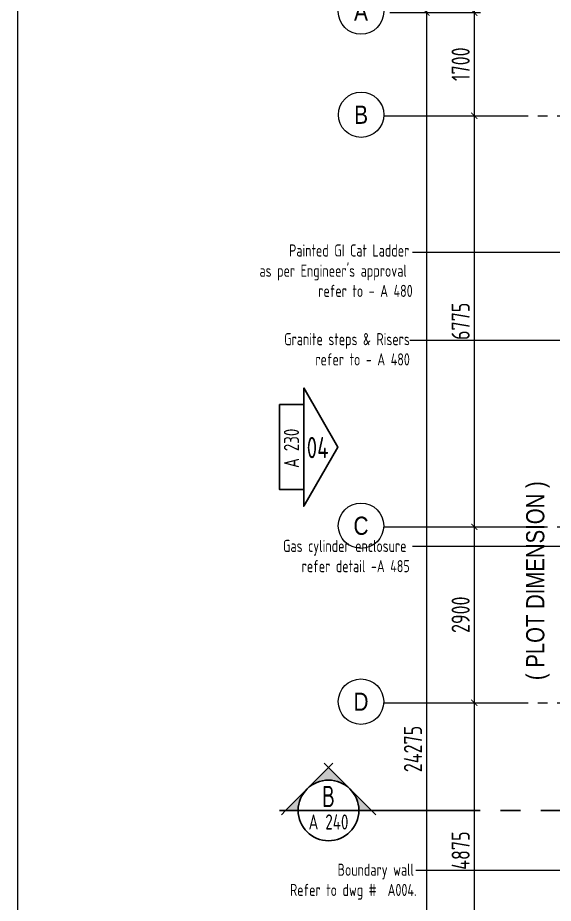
# Model space of a CAD drawing. Header units: millimetres. Extents: x -8913 to 62688, y -13000 to 43000.
# Drawn here: x -8913 to -82, y 9694 to 24292 of the extents above; entities that cross this region are included whole.
import ezdxf
from ezdxf.enums import TextEntityAlignment as Align

# ---------------------------------------------------------------- set-up
doc = ezdxf.new("R2010")
doc.units = ezdxf.units.MM
doc.header["$MEASUREMENT"] = 0
doc.header["$PDMODE"] = 1
doc.linetypes.add('1735 X DT-5BR-Grids$0$CENTER2', pattern=[28.575, 19.05, -3.175, 3.175, -3.175])
doc.layers.add('00--VIEWPORT', color=6, linetype='Continuous', lineweight=0, plot=False)
for name, color, linetype, lineweight in [('05--LEADER', 8, 'Continuous', 13), ('05--TEXT-2', 2, 'Continuous', 25), ('1735 X DT-5BR-Grids$0$03--GRID', 252, '1735 X DT-5BR-Grids$0$CENTER2', 5), ('1735 X DT-5BR-Grids$0$03--GRIDBUBBLE', 8, 'Continuous', 18), ('1735 X DT-5BR-Grids$0$03--GRIDTEXT', 4, 'Continuous', 40), ('1735 X DT-5BR-Grids$0$07--GRID DIM', 2, 'Continuous', 25), ('1735 X DT-5BR-Grids$0$08--DETREF', 7, 'Continuous', 25), ('1735 X DT-5BR-Grids$0$08--ELEREF', 7, 'Continuous', 25), ('1735 X DT-5BR-Grids$0$08--SECTREF', 7, 'Continuous', 25), ('1735 X DT-5BR-Grids$0$08--SECTREF-1', 2, 'Continuous', 25), ('1735 X DT-5BR-Grids$0$08--SECTREF-2', 4, 'Continuous', 35), ('1735 X DT-5BR-Plot Limit$0$05--TEXT-3', 3, 'Continuous', 35), ('Z--X-REF', 7, 'Continuous', 0)]:
    doc.layers.add(name, color=color, linetype=linetype, lineweight=lineweight)
doc.styles.add('1735 X DT-5BR-Grids$0$Ariel', font='arial.ttf', dxfattribs={"width": 0.8})
doc.styles.add('1735 X DT-5BR-Grids$0$ISO', font='isocp2.shx', dxfattribs={"width": 0.8})
doc.styles.add('1735 X DT-5BR-Grids$0$ROMANS', font='ARIALN.TTF')
doc.styles.add('1735 X DT-5BR-Plot Limit$0$Ariel', font='arial.ttf', dxfattribs={"width": 0.8})
doc.styles.add('ISO', font='isocp2.shx', dxfattribs={"width": 0.8})
doc.dimstyles.new('1735 X DT-5BR-Grids$0$1-100_AR', dxfattribs={"dimtxt": 300, "dimasz": 100, "dimexe": 100, "dimexo": 100, "dimgap": 0, "dimtad": 0, "dimzin": 12, "dimdsep": 46, "dimtxsty": '1735 X DT-5BR-Grids$0$ISO', "dimblk": '1735 X DT-5BR-Grids$0$_ArchTick', "dimcen": 100, "dimdle": 100, "dimclrd": 8, "dimclre": 9, "dimclrt": 2, "dimadec": 0, "dimazin": 0, "dimtfac": 1, "dimtmove": 0, "dimatfit": 2, "dimldrblk": '1735 X DT-5BR-Grids$0$_ArchTick', "dimfxl": 1, "dimtvp": 0.75, "dimtolj": 1, "dimtzin": 12, "dimlwd": 9, "dimlwe": 9, "dimarcsym": 0})
doc.dimstyles.new('Copy of 1-100_AR LEADER', dxfattribs={"dimtxt": 200, "dimasz": 100, "dimexe": 100, "dimexo": 100, "dimgap": 0, "dimtad": 0, "dimdec": 0, "dimzin": 12, "dimdsep": 46, "dimtxsty": 'ISO', "dimcen": 150, "dimdle": 100, "dimclrd": 8, "dimclre": 9, "dimclrt": 2, "dimadec": 0, "dimazin": 0, "dimtfac": 1, "dimtdec": 0, "dimtmove": 0, "dimatfit": 2, "dimfxl": 1, "dimtvp": 0.75, "dimtolj": 1, "dimtzin": 12, "dimlwd": 9, "dimlwe": 9, "dimarcsym": 0})

# ---------------------------------------------------------------- blocks, each defined once
blk = doc.blocks.new('1735 X DT-5BR-Grids$0$GRUDH')
at = {"layer": '1735 X DT-5BR-Grids$0$03--GRIDBUBBLE'}
blk.add_circle((0, 0), 499, dxfattribs=at)
at = {"layer": '1735 X DT-5BR-Grids$0$03--GRIDTEXT', "style": '1735 X DT-5BR-Grids$0$Ariel', "width": 0.8, "flags": 4}
blk.add_attdef('GRID', text='', height=400, dxfattribs=at).set_placement((0, 0), align=Align.MIDDLE_CENTER)
blk = doc.blocks.new('1735 X DT-5BR-Grids$0$_ArchTick')
at = {"color": 0, "const_width": 0.15}
blk.add_lwpolyline([(-0.5, -0.5), (0.5, 0.5)], dxfattribs=at)
blk = doc.blocks.new('*D453')
at = {"layer": '1735 X DT-5BR-Grids$0$07--GRID DIM', "color": 8, "lineweight": 9, "transparency": 16777216}
blk.add_line((-2171, 24475), (-2171, 0), dxfattribs=at)
at = {"layer": '1735 X DT-5BR-Grids$0$07--GRID DIM', "color": 9, "lineweight": 9, "transparency": 16777216}
for p, q in [((-2779, 24375), (-2071, 24375)), ((-2779, 100), (-2071, 100))]:
    blk.add_line(p, q, dxfattribs=at)
at = {"layer": 'Defpoints', "color": 0, "transparency": 16777216}
for p in [(-2879, 24375), (-2879, 100), (-2171, 100)]:
    blk.add_point(p, dxfattribs=at)
at = {"layer": '1735 X DT-5BR-Grids$0$07--GRID DIM', "color": 8, "lineweight": 9, "transparency": 16777216, "xscale": 100, "yscale": 100, "zscale": 100}
for p, rotation in [((-2171, 24375), 90), ((-2171, 100), 270)]:
    blk.add_blockref('1735 X DT-5BR-Grids$0$_ArchTick', p, dxfattribs=dict(at, rotation=rotation))
at = {"layer": '1735 X DT-5BR-Grids$0$07--GRID DIM', "color": 2, "transparency": 16777216, "insert": (-2396, 12237), "char_height": 300, "attachment_point": 5, "rotation": 90, "style": '1735 X DT-5BR-Grids$0$ISO'}
blk.add_mtext('\\A1;24275', dxfattribs=at)
blk = doc.blocks.new('*D454')
at = {"layer": '1735 X DT-5BR-Grids$0$07--GRID DIM', "color": 8, "lineweight": 9, "transparency": 16777216}
blk.add_line((-1385, 24475), (-1385, 22575), dxfattribs=at)
at = {"layer": '1735 X DT-5BR-Grids$0$07--GRID DIM', "color": 9, "lineweight": 9, "transparency": 16777216}
for p, q in [((-2071, 24375), (-1285, 24375)), ((-2130, 22675), (-1285, 22675))]:
    blk.add_line(p, q, dxfattribs=at)
at = {"layer": 'Defpoints', "color": 0, "transparency": 16777216}
for p in [(-2171, 24375), (-2230, 22675), (-1385, 22675)]:
    blk.add_point(p, dxfattribs=at)
at = {"layer": '1735 X DT-5BR-Grids$0$07--GRID DIM', "color": 8, "lineweight": 9, "transparency": 16777216, "xscale": 100, "yscale": 100, "zscale": 100}
for p, rotation in [((-1385, 24375), 90), ((-1385, 22675), 270)]:
    blk.add_blockref('1735 X DT-5BR-Grids$0$_ArchTick', p, dxfattribs=dict(at, rotation=rotation))
at = {"layer": '1735 X DT-5BR-Grids$0$07--GRID DIM', "color": 2, "transparency": 16777216, "insert": (-1610, 23525), "char_height": 300, "attachment_point": 5, "rotation": 90, "style": '1735 X DT-5BR-Grids$0$ISO'}
blk.add_mtext('\\A1;1700', dxfattribs=at)
blk = doc.blocks.new('*D455')
at = {"layer": '1735 X DT-5BR-Grids$0$07--GRID DIM', "color": 8, "lineweight": 9, "transparency": 16777216}
blk.add_line((-1385, 22775), (-1385, 15800), dxfattribs=at)
at = {"layer": '1735 X DT-5BR-Grids$0$07--GRID DIM', "color": 9, "lineweight": 9, "transparency": 16777216}
for p, q in [((-2130, 22675), (-1285, 22675)), ((-2071, 15900), (-1285, 15900))]:
    blk.add_line(p, q, dxfattribs=at)
at = {"layer": 'Defpoints', "color": 0, "transparency": 16777216}
for p in [(-2230, 22675), (-2171, 15900), (-1385, 15900)]:
    blk.add_point(p, dxfattribs=at)
at = {"layer": '1735 X DT-5BR-Grids$0$07--GRID DIM', "color": 8, "lineweight": 9, "transparency": 16777216, "xscale": 100, "yscale": 100, "zscale": 100}
for p, rotation in [((-1385, 22675), 90), ((-1385, 15900), 270)]:
    blk.add_blockref('1735 X DT-5BR-Grids$0$_ArchTick', p, dxfattribs=dict(at, rotation=rotation))
at = {"layer": '1735 X DT-5BR-Grids$0$07--GRID DIM', "color": 2, "transparency": 16777216, "insert": (-1610, 19287), "char_height": 300, "attachment_point": 5, "rotation": 90, "style": '1735 X DT-5BR-Grids$0$ISO'}
blk.add_mtext('\\A1;6775', dxfattribs=at)
blk = doc.blocks.new('*D456')
at = {"layer": '1735 X DT-5BR-Grids$0$07--GRID DIM', "color": 8, "lineweight": 9, "transparency": 16777216}
blk.add_line((-1385, 16000), (-1385, 12900), dxfattribs=at)
at = {"layer": '1735 X DT-5BR-Grids$0$07--GRID DIM', "color": 9, "lineweight": 9, "transparency": 16777216}
for p, q in [((-2071, 15900), (-1285, 15900)), ((-2071, 13000), (-1285, 13000))]:
    blk.add_line(p, q, dxfattribs=at)
at = {"layer": 'Defpoints', "color": 0, "transparency": 16777216}
for p in [(-2171, 15900), (-2171, 13000), (-1385, 13000)]:
    blk.add_point(p, dxfattribs=at)
at = {"layer": '1735 X DT-5BR-Grids$0$07--GRID DIM', "color": 8, "lineweight": 9, "transparency": 16777216, "xscale": 100, "yscale": 100, "zscale": 100}
for p, rotation in [((-1385, 15900), 90), ((-1385, 13000), 270)]:
    blk.add_blockref('1735 X DT-5BR-Grids$0$_ArchTick', p, dxfattribs=dict(at, rotation=rotation))
at = {"layer": '1735 X DT-5BR-Grids$0$07--GRID DIM', "color": 2, "transparency": 16777216, "insert": (-1610, 14450), "char_height": 300, "attachment_point": 5, "rotation": 90, "style": '1735 X DT-5BR-Grids$0$ISO'}
blk.add_mtext('\\A1;2900', dxfattribs=at)
blk = doc.blocks.new('*D457')
at = {"layer": '1735 X DT-5BR-Grids$0$07--GRID DIM', "color": 9, "lineweight": 9, "transparency": 16777216}
for p, q in [((-2071, 13000), (-1285, 13000)), ((-2071, 8125), (-1285, 8125))]:
    blk.add_line(p, q, dxfattribs=at)
at = {"layer": '1735 X DT-5BR-Grids$0$07--GRID DIM', "color": 8, "lineweight": 9, "transparency": 16777216}
blk.add_line((-1385, 13100), (-1385, 8025), dxfattribs=at)
at = {"layer": 'Defpoints', "color": 0, "transparency": 16777216}
for p in [(-2171, 13000), (-2171, 8125), (-1385, 8125)]:
    blk.add_point(p, dxfattribs=at)
at = {"layer": '1735 X DT-5BR-Grids$0$07--GRID DIM', "color": 8, "lineweight": 9, "transparency": 16777216, "xscale": 100, "yscale": 100, "zscale": 100}
for p, rotation in [((-1385, 13000), 90), ((-1385, 8125), 270)]:
    blk.add_blockref('1735 X DT-5BR-Grids$0$_ArchTick', p, dxfattribs=dict(at, rotation=rotation))
at = {"layer": '1735 X DT-5BR-Grids$0$07--GRID DIM', "color": 2, "transparency": 16777216, "insert": (-1610, 10562), "char_height": 300, "attachment_point": 5, "rotation": 90, "style": '1735 X DT-5BR-Grids$0$ISO'}
blk.add_mtext('\\A1;4875', dxfattribs=at)
blk = doc.blocks.new('1735 X DT-5BR-Grids$0$ELEVMARK-4')
at = {"layer": '1735 X DT-5BR-Grids$0$08--SECTREF'}
blk.add_lwpolyline([(-563, 975), (0, 0), (-563, -975)], close=True, dxfattribs=at)
blk.add_lwpolyline([(-563, -700), (-963, -700), (-963, 700), (-563, 700)], dxfattribs=at)
at = {"layer": '1735 X DT-5BR-Grids$0$08--SECTREF-1', "style": '1735 X DT-5BR-Grids$0$ISO', "width": 0.8, "flags": 4}
blk.add_attdef('DRG-NO', text='', height=250, rotation=90, dxfattribs=at).set_placement((-767, -21), align=Align.MIDDLE_CENTER)
at = {"layer": '1735 X DT-5BR-Grids$0$08--SECTREF-2', "style": '1735 X DT-5BR-Grids$0$ISO', "width": 0.8, "flags": 4}
blk.add_attdef('ELEVATION', text='', height=350, dxfattribs=at).set_placement((-412, 0), align=Align.MIDDLE_CENTER)
blk = doc.blocks.new('*U464')
at = {"layer": '1735 X DT-5BR-Grids$0$08--SECTREF'}
h = blk.add_hatch(color=256, dxfattribs=at)
h.paths.add_polyline_path([(-5604, 0), (-5811, 0), (-5457, 354, 0.198912)])
h.paths.add_polyline_path([(-5457, 354), (-5104, 707), (-4750, 354, 0.414214)])
h.paths.add_polyline_path([(-4604, 0, 0.198912), (-4750, 354), (-4396, 0)])
blk.add_line((-4604, 0), (-5604, 0))
at = {"layer": '1735 X DT-5BR-Grids$0$08--DETREF'}
blk.add_line((-1604, 0), (0, 0), dxfattribs=at)
at = {"layer": '1735 X DT-5BR-Grids$0$08--SECTREF'}
for p, q in [((-5811, 0), (-5604, 0)), ((-4604, 0), (-2604, 0)), ((-4396, 0), (-4326, -71)), ((-2270, 0), (-1937, 0))]:
    blk.add_line(p, q, dxfattribs=at)
for points in [[(-5033, 778), (-5104, 707), (-5174, 778)], [(-5811, 0), (-5104, 707), (-4396, 0)], [(-5911, 0), (-5811, 0), (-5881, -71)]]:
    blk.add_lwpolyline(points, dxfattribs=at)
blk.add_circle((-5104, 0), 500, dxfattribs=at)
at = {"layer": '1735 X DT-5BR-Grids$0$08--SECTREF-1', "style": '1735 X DT-5BR-Grids$0$ISO', "width": 0.8, "flags": 4}
blk.add_attdef('DRG-NO', text='', height=250, dxfattribs=at).set_placement((-5104, -191), align=Align.MIDDLE_CENTER)
at = {"layer": '1735 X DT-5BR-Grids$0$08--SECTREF-2', "style": '1735 X DT-5BR-Grids$0$ISO', "width": 0.8, "flags": 4}
blk.add_attdef('SECTION', text='', height=350, dxfattribs=at).set_placement((-5104, 229), align=Align.MIDDLE_CENTER)
blk = doc.blocks.new('1735 X DT-5BR-Plot Limit')
at = {"layer": '1735 X DT-5BR-Plot Limit$0$05--TEXT-3', "style": '1735 X DT-5BR-Plot Limit$0$Ariel', "width": 0.8}
blk.add_text('( PLOT DIMENSION )', height=300, rotation=90, dxfattribs=at).set_placement((-379.9, 15011.014), align=Align.MIDDLE_CENTER)
blk = doc.blocks.new('1735 X DT-5BR-Grids')
at = {"layer": '1735 X DT-5BR-Grids$0$03--GRID', "ltscale": 50}
for p, q in [((-2878.651, 22674.999), (20742.863, 22674.999)), ((-2878.651, 15899.999), (20742.863, 15899.999)), ((-2878.651, 12999.999), (20742.863, 12999.999))]:
    blk.add_line(p, q, dxfattribs=at)
at = {"layer": '1735 X DT-5BR-Grids$0$03--GRIDBUBBLE'}
ref = blk.add_blockref('1735 X DT-5BR-Grids$0$GRUDH', (-3252.874, 24392.347), dxfattribs=dict(at, xscale=0.75, yscale=0.75, zscale=0.75, rotation=267.345885247266))
ref.add_attrib('GRID', 'A', dxfattribs={"layer": '1735 X DT-5BR-Grids$0$03--GRIDTEXT', "height": 300, "style": '1735 X DT-5BR-Grids$0$ROMANS'}).set_placement((-3252.874, 24392.347), align=Align.MIDDLE_CENTER)
ref = blk.add_blockref('1735 X DT-5BR-Grids$0$GRUDH', (-3250.785, 22692.347), dxfattribs=dict(at, xscale=0.75, yscale=0.75, zscale=0.75, rotation=267.345885247266))
ref.add_attrib('GRID', 'B', dxfattribs={"layer": '1735 X DT-5BR-Grids$0$03--GRIDTEXT', "height": 300, "style": '1735 X DT-5BR-Grids$0$ROMANS'}).set_placement((-3250.785, 22692.347), align=Align.MIDDLE_CENTER)
ref = blk.add_blockref('1735 X DT-5BR-Grids$0$GRUDH', (-3252.874, 15917.347), dxfattribs=dict(at, xscale=0.75, yscale=0.75, zscale=0.75, rotation=267.345885247266))
ref.add_attrib('GRID', 'C', dxfattribs={"layer": '1735 X DT-5BR-Grids$0$03--GRIDTEXT', "height": 300, "style": '1735 X DT-5BR-Grids$0$ROMANS'}).set_placement((-3252.874, 15917.347), align=Align.MIDDLE_CENTER)
ref = blk.add_blockref('1735 X DT-5BR-Grids$0$GRUDH', (-3252.874, 13017.347), dxfattribs=dict(at, xscale=0.75, yscale=0.75, zscale=0.75, rotation=267.345885247266))
ref.add_attrib('GRID', 'D', dxfattribs={"layer": '1735 X DT-5BR-Grids$0$03--GRIDTEXT', "height": 300, "style": '1735 X DT-5BR-Grids$0$ROMANS'}).set_placement((-3252.874, 13017.347), align=Align.MIDDLE_CENTER)
at = {"layer": '1735 X DT-5BR-Grids$0$08--ELEREF'}
ref = blk.add_blockref('1735 X DT-5BR-Grids$0$ELEVMARK-4', (-3632.208, 17214.283), dxfattribs=at)
ref.add_attrib('DRG-NO', 'A 230', dxfattribs={"layer": '1735 X DT-5BR-Grids$0$08--SECTREF-1', "height": 250, "rotation": 90.0000034, "style": '1735 X DT-5BR-Grids$0$ISO', "width": 0.8, "flags": 4}).set_placement((-4398.931, 17193.412), align=Align.MIDDLE_CENTER)
ref.add_attrib('ELEVATION', '04', dxfattribs={"layer": '1735 X DT-5BR-Grids$0$08--SECTREF-2', "height": 350, "style": '1735 X DT-5BR-Grids$0$ISO', "width": 0.8, "flags": 4}).set_placement((-3966.947, 17205.388), align=Align.MIDDLE_CENTER)
at = {"layer": '1735 X DT-5BR-Grids$0$08--SECTREF'}
blk.add_blockref('*U464', (1315.536, 11225.187), dxfattribs=at).add_auto_attribs({'SECTION': 'B', 'DRG-NO': 'A 240'})
at = {"layer": '1735 X DT-5BR-Grids$0$07--GRID DIM'}
for base, p1, p2, picture, middle in [((-2170.625, 100), (-2878.651, 24374.999), (-2878.651, 100), '*D453', (-2395.669, 12237.5)), ((-1385.114, 15899.999), (-2229.909, 22674.999), (-2170.625, 15899.999), '*D455', (-1610.114, 19287.499)), ((-1385.114, 12999.999), (-2170.625, 15899.999), (-2170.625, 12999.999), '*D456', (-1610.158, 14449.999)), ((-1385.114, 8124.999), (-2170.625, 12999.999), (-2170.625, 8124.999), '*D457', (-1610.114, 10562.499))]:
    dim = blk.add_linear_dim(base=base, p1=p1, p2=p2, angle=90, dimstyle='1735 X DT-5BR-Grids$0$1-100_AR', override={"dimtmove": 1}, dxfattribs=at)
    dim.commit()
    dim.dimension.update_dxf_attribs({"geometry": picture, "text_midpoint": middle})
dim = blk.add_linear_dim(base=(-1385.114, 22674.999), p1=(-2170.625, 24374.999), p2=(-2229.909, 22674.999), angle=90, dimstyle='1735 X DT-5BR-Grids$0$1-100_AR', dxfattribs=at)
dim.commit()
dim.dimension.update_dxf_attribs({"geometry": '*D454', "text_midpoint": (-1610.114, 23524.999)})

msp = doc.modelspace()

# ---------------------------------------------------------------- linework, layer by layer
at = {"layer": '00--VIEWPORT'}
msp.add_lwpolyline([(62687.5, -13000), (-8912.5, -13000), (-8912.5, 43000), (62687.5, 43000)], close=True, dxfattribs=at)

# ---------------------------------------------------------------- block references
msp.add_blockref('1735 X DT-5BR-Grids', (0, 0))
at = {"layer": 'Z--X-REF'}
msp.add_blockref('1735 X DT-5BR-Plot Limit', (0, 0), dxfattribs=at)

# ---------------------------------------------------------------- texts
at = {"layer": '05--TEXT-2', "insert": (-4956.6, 20555), "char_height": 200, "attachment_point": 1, "style": 'ISO'}
msp.add_mtext_dynamic_manual_height_columns("\\pi518.86;Painted GI Cat Ladder \\P\\pi30.059;as per Engineer's approval\\P\\pi998.73;refer to - A 480", width=2534.859, gutter_width=0, heights=[1313.7], dxfattribs=at)
at = {"layer": '05--TEXT-2', "char_height": 200, "style": 'ISO'}
for s, insert, width, attachment_point in [('Granite steps & Risers refer to - A 480', (-2447.6, 19092.9), 2588.205, 3), ('\\pi158;Gas cylinder enclosure \\P\\pi464.45;refer detail -A 485', (-4695.9, 15684.5), 2279.082, 1), ('\\pi3135.5;Boundary wall \\P\\pi2351.5;Refer to dwg #  A004. ', (-6774.5, 10347.3), 4431.533, 1)]:
    msp.add_mtext(s, dxfattribs=dict(at, insert=insert, width=width, attachment_point=attachment_point))

# ---------------------------------------------------------------- leaders
at = {"layer": '05--LEADER'}
for points in [[(2827.7, 20419.1), (-2406, 20419.1)], [(2343.9, 18972.8), (-2446.9, 18972.8)], [(2631, 15576.7), (-2403.7, 15576.7)]]:
    msp.add_leader(points, dimstyle='Copy of 1-100_AR LEADER', dxfattribs=at)
msp.add_leader([(139.6, 10234.6), (-2349, 10234.6)], dimstyle='Copy of 1-100_AR LEADER', override={"dimgap": 0, "dimtad": 0}, dxfattribs=at)

doc.saveas('drawing.dxf')
